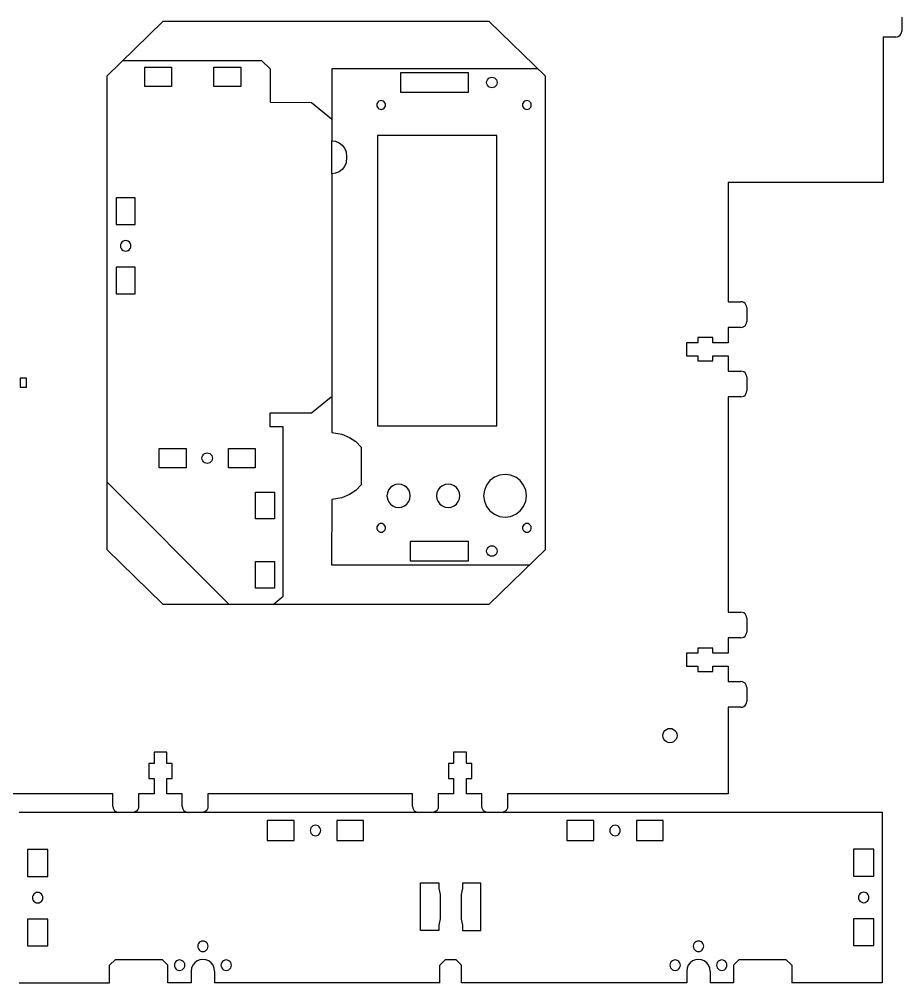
# Model space of a CAD drawing. Extents: x -217 to 655, y -133 to 416.
# Drawn here: x 352.7 to 655.5, y -127.7 to 202.7 of the extents above; entities that cross this region are included whole.
import ezdxf

# ---------------------------------------------------------------- set-up
doc = ezdxf.new("R2010")
doc.units = 0
doc.layers.add('Layer_1', color=7, linetype='CONTINUOUS')

msp = doc.modelspace()

# ---------------------------------------------------------------- linework, layer by layer
at = {"layer": 'Layer_1', "color": 6}
for points in [[(402.007268, 202.011552), (382.74704, 183.224753)], [(513.98582, 202.011552), (402.007268, 202.011552)], [(533.245991, 183.224753), (513.98582, 202.011552)], [(382.74704, 183.224753), (382.74704, 20.898441)], [(533.245991, 20.898441), (533.245991, 183.224753)], [(382.74704, 20.898441), (402.007268, 2.111644)], [(513.98582, 2.111644), (533.245991, 20.898441)], [(402.007268, 2.111644), (513.98582, 2.111644)]]:
    msp.add_lwpolyline(points, dxfattribs=at)
at = {"layer": 'Layer_1', "color": 4}
for points in [[(655.497998, 203.444902), (655.497998, 198.644895)], [(655.429841, 198.127271), (655.497998, 198.644895)], [(649.163604, 196.644323), (649.163604, 146.738257), (595.968864, 146.737692), (595.968864, 105.861585)], [(653.498002, 196.644899), (649.147998, 196.644899)], [(653.498002, 196.644899), (654.015625, 196.713056)], [(654.015625, 196.713056), (654.498, 196.912841)], [(654.498, 196.912841), (654.912217, 197.23068)], [(654.912217, 197.23068), (655.230056, 197.644897)], [(655.230056, 197.644897), (655.429841, 198.127271)], [(595.968864, 105.861574), (600.318868, 105.861574)], [(600.836492, 105.793445), (600.318868, 105.861574)], [(601.318866, 105.593632), (600.836492, 105.793445)], [(601.733084, 105.275793), (601.318866, 105.593632)], [(602.050922, 104.861576), (601.733084, 105.275793)], [(602.250708, 104.37923), (602.050922, 104.861576)], [(602.318864, 103.861578), (602.250708, 104.37923)], [(602.318864, 103.861578), (602.318864, 99.061599)], [(600.318868, 97.061603), (595.968864, 97.061603)], [(595.968864, 97.061603), (595.968864, 91.76161)], [(600.318868, 97.061603), (600.836492, 97.129731)], [(600.836492, 97.129731), (601.318866, 97.329544)], [(601.318866, 97.329544), (601.733084, 97.647383)], [(601.733084, 97.647383), (602.050922, 98.061601)], [(602.050922, 98.061601), (602.250708, 98.543947)], [(602.250708, 98.543947), (602.318864, 99.061599)], [(585.568862, 93.561596), (585.568862, 91.76161)], [(590.668872, 93.561596), (585.568862, 93.561596)], [(590.668872, 91.76161), (590.668872, 93.561596)], [(581.618852, 91.76161), (581.618852, 87.361597)], [(585.568862, 91.76161), (581.618852, 91.76161)], [(595.968864, 91.76161), (590.668872, 91.76161)], [(581.618852, 87.361597), (585.568862, 87.361597)], [(585.568862, 87.361597), (585.568862, 85.561583)], [(585.568862, 85.561583), (590.668872, 85.561583), (590.668872, 87.361597)], [(590.668872, 87.361597), (595.968864, 87.361597)], [(595.968864, 87.361597), (595.968864, 82.061604)], [(595.968864, 82.061604), (600.318868, 82.061604)], [(600.836492, 81.993448), (600.318868, 82.061604)], [(601.318866, 81.793634), (600.836492, 81.993448)], [(601.733084, 81.475824), (601.318866, 81.793634)], [(602.050922, 81.061606), (601.733084, 81.475824)], [(602.250708, 80.579232), (602.050922, 81.061606)], [(602.318864, 80.061608), (602.250708, 80.579232)], [(602.318864, 80.061608), (602.318864, 75.261601)], [(600.318868, 73.261605), (595.968864, 73.261605)], [(595.968864, 73.261605), (595.968864, -0.588376)], [(600.318868, 73.261605), (600.836492, 73.329762)], [(600.836492, 73.329762), (601.318866, 73.529547)], [(601.318866, 73.529547), (601.733084, 73.847386)], [(601.733084, 73.847386), (602.050922, 74.261603)], [(602.050922, 74.261603), (602.250708, 74.743977)], [(602.250708, 74.743977), (602.318864, 75.261601)], [(595.968864, -0.588376), (600.318868, -0.588376)], [(600.836492, -0.656504), (600.318868, -0.588376)], [(601.318866, -0.856317), (600.836492, -0.656504)], [(601.733084, -1.174156), (601.318866, -0.856317)], [(602.050922, -1.588374), (601.733084, -1.174156)], [(602.250708, -2.07072), (602.050922, -1.588374)], [(602.318864, -2.588372), (602.250708, -2.07072)], [(602.318864, -2.588372), (602.318864, -7.388351)], [(595.968864, -9.388403), (595.968864, -14.688395)], [(600.318868, -9.388403), (595.968864, -9.388403)], [(600.318868, -9.388403), (600.836492, -9.320246)], [(600.836492, -9.320246), (601.318866, -9.120433)], [(601.318866, -9.120433), (601.733084, -8.802594)], [(601.733084, -8.802594), (602.050922, -8.388377)], [(602.050922, -8.388377), (602.250708, -7.906003)], [(602.250708, -7.906003), (602.318864, -7.388351)], [(590.668872, -12.888382), (585.568862, -12.888382)], [(585.568862, -12.888382), (585.568862, -14.688395)], [(590.668872, -14.688395), (590.668872, -12.888382)], [(585.568862, -14.688395), (581.618852, -14.688395)], [(581.618852, -14.688395), (581.618852, -19.088381)], [(595.968864, -14.688395), (590.668872, -14.688395)], [(581.618852, -19.088381), (585.568862, -19.088381)], [(585.568862, -19.088381), (585.568862, -20.888394)], [(590.668872, -19.088381), (595.968864, -19.088381)], [(590.668872, -20.888394), (590.668872, -19.088381)], [(595.968864, -19.088381), (595.968864, -24.388373)], [(585.568862, -20.888394), (590.668872, -20.888394)], [(595.968864, -24.388373), (600.318868, -24.388373)], [(600.836492, -24.45653), (600.318868, -24.388373)], [(601.318866, -24.656343), (600.836492, -24.45653)], [(601.733084, -24.974182), (601.318866, -24.656343)], [(602.050922, -25.388399), (601.733084, -24.974182)], [(602.250708, -25.870745), (602.050922, -25.388399)], [(602.318864, -26.388397), (602.250708, -25.870745)], [(602.318864, -26.388397), (602.318864, -31.188376)], [(600.836492, -33.120244), (601.318866, -32.920431)], [(601.318866, -32.920431), (601.733084, -32.602592)], [(601.733084, -32.602592), (602.050922, -32.188374)], [(602.050922, -32.188374), (602.250708, -31.706028)], [(602.250708, -31.706028), (602.318864, -31.188376)], [(600.318868, -33.188372), (595.968864, -33.188372)], [(595.968864, -33.188372), (595.968864, -62.888367)], [(600.318868, -33.188372), (600.836492, -33.120244)], [(403.368933, -48.538383), (398.96892, -48.538383)], [(398.96892, -48.538383), (398.96892, -52.488365)], [(403.368933, -52.488365), (403.368933, -48.538383)], [(506.168886, -48.538383), (501.768872, -48.538383)], [(501.768872, -48.538383), (501.768872, -52.488365)], [(506.168886, -52.488365), (506.168886, -48.538383)], [(397.168906, -52.488365), (397.168906, -57.588374), (398.96892, -57.588374)], [(398.96892, -52.488365), (397.168906, -52.488365)], [(405.168918, -52.488365), (403.368933, -52.488365)], [(405.168918, -57.588374), (405.168918, -52.488365)], [(499.968887, -52.488365), (499.968887, -57.588374)], [(501.768872, -52.488365), (499.968887, -52.488365)], [(507.968899, -52.488365), (506.168886, -52.488365)], [(507.968899, -57.588374), (507.968899, -52.488365)], [(398.96892, -57.588374), (398.96892, -62.888367)], [(403.368933, -57.588374), (405.168918, -57.588374)], [(403.368933, -62.888367), (403.368933, -57.588374)], [(499.968887, -57.588374), (501.768872, -57.588374)], [(501.768872, -57.588374), (501.768872, -62.888367)], [(506.168886, -57.588374), (507.968899, -57.588374)], [(506.168886, -62.888367), (506.168886, -57.588374)], [(384.868928, -62.888367), (319.174763, -62.888367)], [(384.868928, -67.238371), (384.868928, -62.888367)], [(393.668927, -62.888367), (393.668927, -67.238371)], [(398.96892, -62.888367), (393.668927, -62.888367)], [(408.668926, -62.888367), (403.368933, -62.888367)], [(408.668926, -67.238371), (408.668926, -62.888367)], [(487.674694, -67.238371), (487.674694, -62.888367), (417.468897, -62.888564), (417.468897, -67.238371)], [(501.768872, -62.888367), (496.46888, -62.888367)], [(496.46888, -62.888367), (496.46888, -67.238371)], [(511.468878, -62.888367), (506.168886, -62.888367)], [(511.537035, -67.755994), (511.468878, -67.238371), (511.468878, -62.888367)], [(520.268877, -62.888367), (520.268877, -67.238371)], [(595.968864, -62.888367), (520.268877, -62.888367)], [(384.868928, -67.238371), (384.937085, -67.755994)], [(384.937085, -67.755994), (385.13687, -68.238369)], [(385.13687, -68.238369), (385.454708, -68.652586)], [(385.454708, -68.652586), (385.868926, -68.970425)], [(385.868926, -68.970425), (386.3513, -69.17021)], [(386.3513, -69.17021), (386.868924, -69.238367)], [(392.186555, -69.17021), (391.668931, -69.238367)], [(392.668929, -68.970425), (392.186555, -69.17021)], [(393.083147, -68.652586), (392.668929, -68.970425)], [(393.400957, -68.238369), (393.083147, -68.652586)], [(393.600771, -67.755994), (393.400957, -68.238369)], [(393.668927, -67.238371), (393.600771, -67.755994)], [(408.668926, -67.238371), (408.737054, -67.755994)], [(408.737054, -67.755994), (408.936867, -68.238369)], [(408.936867, -68.238369), (409.254706, -68.652586)], [(409.254706, -68.652586), (409.668924, -68.970425)], [(409.668924, -68.970425), (410.15127, -69.17021)], [(410.15127, -69.17021), (410.668922, -69.238367)], [(415.986553, -69.17021), (415.468901, -69.238367)], [(416.468899, -68.970425), (415.986553, -69.17021)], [(416.883116, -68.652586), (416.468899, -68.970425)], [(417.200955, -68.238369), (416.883116, -68.652586)], [(417.400768, -67.755994), (417.200955, -68.238369)], [(417.468897, -67.238371), (417.400768, -67.755994)], [(487.66888, -67.238371), (487.737037, -67.755994)], [(487.737037, -67.755994), (487.93685, -68.238369)], [(487.93685, -68.238369), (488.254689, -68.652586)], [(488.254689, -68.652586), (488.668907, -68.970425)], [(488.668907, -68.970425), (489.151253, -69.17021)], [(489.151253, -69.17021), (489.668905, -69.238367)], [(494.986536, -69.17021), (494.468884, -69.238367)], [(495.468882, -68.970425), (494.986536, -69.17021)], [(495.883099, -68.652586), (495.468882, -68.970425)], [(496.200938, -68.238369), (495.883099, -68.652586)], [(496.400751, -67.755994), (496.200938, -68.238369)], [(496.46888, -67.238371), (496.400751, -67.755994)], [(511.73682, -68.238369), (511.537035, -67.755994)], [(512.054658, -68.652586), (511.73682, -68.238369)], [(512.468876, -68.970425), (512.054658, -68.652586)], [(512.95125, -69.17021), (512.468876, -68.970425)], [(513.468874, -69.238367), (512.95125, -69.17021)], [(518.786505, -69.17021), (518.268881, -69.238367)], [(519.268879, -68.970425), (518.786505, -69.17021)], [(519.683097, -68.652586), (519.268879, -68.970425)], [(520.000936, -68.238369), (519.683097, -68.652586)], [(520.200721, -67.755994), (520.000936, -68.238369)], [(520.268877, -67.238371), (520.200721, -67.755994)]]:
    msp.add_lwpolyline(points, dxfattribs=at)
at = {"layer": 'Layer_1', "color": 5}
for points in [[(388.206855, 188.553134), (435.889654, 188.553066), (438.774022, 185.730779), (438.769788, 174.280707), (453.001549, 174.207705), (459.892315, 168.534234)], [(459.892315, 161.086209), (459.892315, 149.748484)], [(439.870624, 2.07631), (443.289831, 4.923594), (443.287009, 62.978263), (438.770917, 63.003381), (438.770917, 67.7435), (443.285428, 67.717536), (453.001549, 67.743218), (459.782079, 73.30754)], [(382.746222, 44.064068), (424.739195, 2.07631)], [(648.745464, -69.153192), (648.745464, -127.653174)], [(383.745684, -121.653186), (385.745708, -119.653218)], [(385.745708, -119.65319), (401.745704, -119.65319)], [(403.7457, -121.653186), (401.745704, -119.653218)], [(403.7457, -127.653174), (403.7457, -121.653186)], [(412.281596, -121.653186), (411.881997, -122.617906)], [(412.917273, -120.824751), (412.281596, -121.653186)], [(413.745708, -120.189073), (412.917273, -120.824751)], [(414.710428, -119.789503), (413.745708, -120.189073)], [(415.745704, -119.65319), (414.710428, -119.789475)], [(416.78098, -119.789503), (415.745704, -119.653218)], [(417.7457, -120.189073), (416.78098, -119.789503)], [(418.574135, -120.824751), (417.7457, -120.189073)], [(419.209813, -121.653186), (418.574135, -120.824751)], [(419.609411, -122.617906), (419.209813, -121.653186)], [(496.99576, -121.653186), (498.995756, -119.653218), (502.495764, -119.653218)], [(496.99576, -127.653174), (496.99576, -121.653186)], [(504.49576, -121.653186), (502.495764, -119.653218)], [(504.49576, -127.653174), (504.49576, -121.653186)], [(582.281566, -121.653186), (581.881968, -122.617906)], [(582.917244, -120.824751), (582.281566, -121.653186)], [(583.745679, -120.189073), (582.917244, -120.824751)], [(584.710399, -119.789503), (583.745679, -120.189073)], [(585.745675, -119.65319), (584.710399, -119.789475)], [(586.78095, -119.789503), (585.745675, -119.653218)], [(587.745671, -120.189073), (586.78095, -119.789503)], [(588.574106, -120.824751), (587.745671, -120.189073)], [(589.209783, -121.653186), (588.574106, -120.824751)], [(589.609382, -122.617906), (589.209783, -121.653186)], [(597.745679, -121.653186), (599.745675, -119.653218)], [(597.745679, -121.653186), (597.745679, -127.653174)], [(599.745675, -119.65319), (615.745671, -119.65319)], [(617.745667, -121.653186), (615.745671, -119.653218)], [(617.745667, -121.653186), (617.745667, -127.653174)], [(411.881997, -122.617906), (411.745712, -123.653182)], [(411.745712, -123.653182), (411.745712, -127.653174)], [(419.745696, -123.653182), (419.609411, -122.617906)], [(419.745696, -123.653182), (419.745696, -127.653174)], [(581.881968, -122.617906), (581.745683, -123.653182)], [(581.745683, -123.653182), (581.745683, -127.653174)], [(589.745667, -123.653182), (589.609382, -122.617906)], [(589.745667, -123.653182), (589.745667, -127.653174)], [(411.745712, -127.653174), (403.7457, -127.653174)], [(496.99576, -127.653174), (419.745753, -127.653174)], [(581.745683, -127.653174), (504.495703, -127.653174)], [(597.745679, -127.653174), (589.745667, -127.653174)], [(648.745464, -127.653174), (617.745667, -127.653174)]]:
    msp.add_lwpolyline(points, dxfattribs=at)
at = {"layer": 'Layer_1', "color": 7}
for points in [[(404.963545, 179.686118), (395.781925, 179.686118), (395.781925, 186.286054), (404.963517, 186.286054), (404.963545, 179.686118)], [(428.71596, 179.686118), (419.53434, 179.686118), (419.53434, 186.286054), (428.71596, 186.286054), (428.71596, 179.686118)], [(506.893209, 184.34846), (483.506554, 184.34846), (483.506554, 177.748476), (506.893209, 177.748476), (506.893209, 184.34846)], [(513.154563, 181.514328), (513.334367, 181.94847)], [(513.334367, 181.94847), (513.620427, 182.321258)], [(513.620427, 182.321258), (513.993215, 182.607318)], [(513.993215, 182.607318), (514.427357, 182.787122)], [(514.427357, 182.787122), (514.893221, 182.848449)], [(514.893221, 182.848449), (515.359086, 182.787122)], [(515.359086, 182.787122), (515.793228, 182.607318)], [(515.793228, 182.607318), (516.166015, 182.321258)], [(516.166015, 182.321258), (516.452076, 181.94847)], [(516.452076, 181.94847), (516.63188, 181.514328)], [(513.093236, 181.048464), (513.154563, 181.514328)], [(513.154563, 180.5826), (513.093236, 181.048464)], [(513.334367, 180.148457), (513.154563, 180.5826)], [(513.620427, 179.77567), (513.334367, 180.148457)], [(513.993215, 179.489609), (513.620427, 179.77567)], [(514.427357, 179.309806), (513.993215, 179.489609)], [(514.893221, 179.24845), (514.427357, 179.309806)], [(515.359086, 179.309806), (514.893221, 179.24845)], [(515.793228, 179.489609), (515.359086, 179.309806)], [(516.166015, 179.77567), (515.793228, 179.489609)], [(516.452076, 180.148457), (516.166015, 179.77567)], [(516.63188, 180.5826), (516.452076, 180.148457)], [(516.63188, 181.514328), (516.693235, 181.048464)], [(516.693235, 181.048464), (516.63188, 180.5826)], [(476.893213, 174.826658), (476.504988, 174.775547), (476.143207, 174.625715), (475.832537, 174.387322), (475.594172, 174.07668), (475.444312, 173.7149), (475.393202, 173.326675)], [(475.393202, 173.326675), (475.444312, 172.93845)], [(475.444312, 172.93845), (475.594172, 172.576669)], [(475.594172, 172.576669), (475.832537, 172.265999), (476.143207, 172.027634)], [(476.143207, 172.027634), (476.504988, 171.877774)], [(476.504988, 171.877774), (476.893213, 171.826664), (477.281438, 171.877774), (477.643218, 172.027634)], [(477.95386, 174.387322), (477.643218, 174.625715), (477.281438, 174.775547), (476.893213, 174.826658)], [(477.643218, 172.027634), (477.95386, 172.265999)], [(478.192253, 174.07668), (477.95386, 174.387322)], [(477.95386, 172.265999), (478.192253, 172.576669)], [(478.342085, 173.7149), (478.192253, 174.07668)], [(478.192253, 172.576669), (478.342085, 172.93845)], [(478.393196, 173.326675), (478.342085, 173.7149)], [(478.342085, 172.93845), (478.393196, 173.326675)], [(525.444325, 173.7149), (525.393214, 173.326675)], [(525.393214, 173.326675), (525.444325, 172.93845)], [(525.594185, 174.07668), (525.444325, 173.7149)], [(525.444325, 172.93845), (525.594185, 172.576669)], [(525.83255, 174.387322), (525.594185, 174.07668)], [(525.594185, 172.576669), (525.83255, 172.265999)], [(526.14322, 174.625715), (525.83255, 174.387322)], [(525.83255, 172.265999), (526.14322, 172.027634)], [(526.505001, 174.775547), (526.14322, 174.625715)], [(526.14322, 172.027634), (526.505001, 171.877774)], [(527.643231, 174.625715), (527.28145, 174.775547), (526.893226, 174.826658), (526.505001, 174.775547)], [(526.505001, 171.877774), (526.893226, 171.826664)], [(526.893226, 171.826664), (527.28145, 171.877774)], [(527.28145, 171.877774), (527.643231, 172.027634)], [(527.953873, 174.387322), (527.643231, 174.625715)], [(527.643231, 172.027634), (527.953873, 172.265999)], [(528.192266, 174.07668), (527.953873, 174.387322)], [(527.953873, 172.265999), (528.192266, 172.576669), (528.342098, 172.93845), (528.393208, 173.326675)], [(528.342098, 173.7149), (528.192266, 174.07668)], [(528.393208, 173.326675), (528.342098, 173.7149)], [(516.593215, 162.826684), (475.593212, 162.826684)], [(475.593212, 162.826684), (475.593212, 63.326677), (516.593215, 63.326677)], [(516.593215, 63.326677), (516.593215, 162.826684)], [(385.955478, 141.517148), (385.955478, 132.335525), (392.555414, 132.335525), (392.555414, 141.517148), (385.955478, 141.517148)], [(388.78913, 126.786952), (388.354593, 126.607374), (387.981438, 126.321596), (387.695124, 125.949175), (387.515123, 125.515541)], [(389.255446, 126.84825), (388.78913, 126.786952)], [(390.815768, 125.949175), (390.529453, 126.321596), (390.156299, 126.607374), (389.721762, 126.786952), (389.255446, 126.848222)], [(390.995769, 125.515541), (390.815768, 125.949175)], [(387.453739, 125.0501), (387.515123, 124.584744), (387.695124, 124.151081), (387.981438, 123.778689), (388.354593, 123.492916), (388.78913, 123.313282), (389.255446, 123.252011), (389.721762, 123.313282), (390.156299, 123.492916), (390.529453, 123.778689), (390.815768, 124.151081), (390.995769, 124.584744), (391.057153, 125.0501), (390.995769, 125.515541)], [(387.515123, 125.515541), (387.453739, 125.0501)], [(392.555414, 108.583116), (392.555414, 117.764708), (385.955478, 117.764736), (385.955478, 108.583116)], [(385.955478, 108.583116), (392.555414, 108.583116)], [(355.227749, 79.648147), (353.093105, 79.648147)], [(353.093105, 79.648147), (353.093105, 76.622649)], [(355.227749, 76.622649), (355.227749, 79.648147)], [(353.093105, 76.622649), (355.227749, 76.622649)], [(400.76168, 55.521551), (409.9433, 55.521551), (409.9433, 48.921615), (400.76168, 48.921615), (400.76168, 55.521551)], [(415.491874, 52.687899), (415.671452, 53.122436), (415.95723, 53.49559), (416.32965, 53.781905), (416.763285, 53.961906)], [(417.228726, 54.02329), (417.694082, 53.961906), (418.127744, 53.781905), (418.500137, 53.49559), (418.785915, 53.122436), (418.965549, 52.687899), (419.02682, 52.221583), (418.965549, 51.755267), (418.785915, 51.32073), (418.500137, 50.947575), (418.127744, 50.661261), (417.694082, 50.48126), (417.228726, 50.419876), (416.763285, 50.48126)], [(416.763285, 53.961906), (417.228726, 54.02329)], [(424.514095, 48.921615), (424.514095, 55.521551), (433.695715, 55.521551)], [(433.695715, 55.521551), (433.695715, 48.921615)], [(415.430575, 52.221583), (415.491874, 52.687899)], [(416.32965, 50.661261), (415.95723, 50.947575), (415.671452, 51.32073), (415.491874, 51.755267), (415.430603, 52.221583)], [(416.763285, 50.48126), (416.32965, 50.661261)], [(433.695715, 48.921615), (424.514123, 48.921615)], [(517.494749, 46.410968), (515.725839, 45.678278)], [(524.579201, 44.512691), (523.060205, 45.678278), (521.291295, 46.410968), (519.393022, 46.660883), (517.494749, 46.410968)], [(482.893229, 43.326689), (481.857953, 43.190404), (480.893233, 42.790777)], [(484.893225, 42.790777), (483.928505, 43.190404), (482.893229, 43.326689)], [(499.893223, 43.326689), (498.857947, 43.190404), (497.893227, 42.790777)], [(500.928499, 43.190404), (499.893223, 43.326689)], [(501.893219, 42.790777), (500.928499, 43.190404)], [(513.041259, 42.993692), (512.308537, 41.224777)], [(515.725839, 45.678278), (514.20681, 44.512691), (513.041259, 42.993692)], [(525.744786, 42.993692), (524.579201, 44.512691)], [(526.477507, 41.224777), (525.744786, 42.993692)], [(440.353986, 40.550545), (440.353986, 31.368925), (433.75405, 31.368925), (433.75405, 40.550545), (440.353986, 40.550545)], [(479.029494, 40.361973), (478.893209, 39.326697)], [(479.42912, 41.326693), (479.029494, 40.361973)], [(480.064798, 42.155128), (479.42912, 41.326693)], [(480.893233, 42.790777), (480.064798, 42.155128)], [(485.72166, 42.155128), (484.893225, 42.790777)], [(486.357337, 41.326693), (485.72166, 42.155128)], [(486.756936, 40.361973), (486.357337, 41.326693)], [(486.893221, 39.326697), (486.756936, 40.361973)], [(496.029516, 40.361973), (495.893231, 39.326697)], [(496.429115, 41.326693), (496.029516, 40.361973)], [(497.064792, 42.155128), (496.429115, 41.326693)], [(497.893227, 42.790777), (497.064792, 42.155128)], [(502.721654, 42.155128), (501.893219, 42.790777)], [(503.75693, 38.291421), (503.893215, 39.326697), (503.75693, 40.361973), (503.357332, 41.326693), (502.721654, 42.155128)], [(512.308537, 41.224777), (512.058623, 39.3265)], [(526.477507, 37.42819), (526.727422, 39.3265), (526.477507, 41.224777)], [(478.893209, 39.326697), (479.029494, 38.291421)], [(479.029494, 38.291421), (479.42912, 37.326701), (480.064798, 36.498266)], [(480.064798, 36.498266), (480.893233, 35.862589)], [(484.893225, 35.862589), (485.72166, 36.498266)], [(485.72166, 36.498266), (486.357337, 37.326701)], [(486.357337, 37.326701), (486.756936, 38.291421)], [(486.756936, 38.291421), (486.893221, 39.326697)], [(495.893231, 39.326697), (496.029516, 38.291421)], [(496.029516, 38.291421), (496.429115, 37.326701), (497.064792, 36.498266)], [(497.064792, 36.498266), (497.893227, 35.862589)], [(501.893219, 35.862589), (502.721654, 36.498266)], [(502.721654, 36.498266), (503.357332, 37.326701)], [(503.357332, 37.326701), (503.75693, 38.291421)], [(512.058623, 39.3265), (512.308537, 37.42819)], [(512.308537, 37.42819), (513.041259, 35.659276)], [(525.744786, 35.659276), (526.477507, 37.42819)], [(480.893233, 35.862589), (481.857953, 35.46299)], [(481.857953, 35.46299), (482.893229, 35.326677)], [(482.893229, 35.326677), (483.928505, 35.46299)], [(483.928505, 35.46299), (484.893225, 35.862589)], [(497.893227, 35.862589), (498.857947, 35.46299), (499.893223, 35.326677)], [(499.893223, 35.326677), (500.928499, 35.46299)], [(500.928499, 35.46299), (501.893219, 35.862589)], [(513.041259, 35.659276), (514.20681, 34.140277), (515.725839, 32.974723), (517.494749, 32.242), (519.393022, 31.992085)], [(523.060205, 32.974723), (524.579201, 34.140277)], [(524.579201, 34.140277), (525.744786, 35.659276)], [(476.504988, 29.775592), (476.143207, 29.625732)], [(476.893213, 29.826702), (476.504988, 29.775592)], [(477.281438, 29.775592), (476.893213, 29.826702)], [(477.643218, 29.625732), (477.281438, 29.775592)], [(519.393022, 31.992085), (521.291295, 32.242)], [(521.291295, 32.242), (523.060205, 32.974723)], [(526.505001, 29.775592), (526.14322, 29.625732), (525.83255, 29.387338)], [(526.893226, 29.826702), (526.505001, 29.775592)], [(527.28145, 29.775592), (526.893226, 29.826702)], [(527.643231, 29.625732), (527.28145, 29.775592)], [(475.594172, 29.076696), (475.444312, 28.714916), (475.393202, 28.326691)], [(475.393202, 28.326691), (475.444312, 27.938466)], [(475.444312, 27.938466), (475.594172, 27.576685)], [(475.832537, 29.387338), (475.594172, 29.076696)], [(475.594172, 27.576685), (475.832537, 27.266043), (476.143207, 27.02765)], [(476.143207, 29.625732), (475.832537, 29.387338)], [(476.143207, 27.02765), (476.504988, 26.87779)], [(476.504988, 26.87779), (476.893213, 26.82668), (477.281438, 26.87779), (477.643218, 27.02765)], [(477.95386, 29.387338), (477.643218, 29.625732)], [(477.643218, 27.02765), (477.95386, 27.266043)], [(478.342085, 28.714916), (478.192253, 29.076696), (477.95386, 29.387338)], [(477.95386, 27.266043), (478.192253, 27.576685), (478.342085, 27.938466)], [(478.342085, 27.938466), (478.393196, 28.326691), (478.342085, 28.714916)], [(525.444325, 28.714916), (525.393214, 28.326691)], [(525.393214, 28.326691), (525.444325, 27.938466)], [(525.594185, 29.076696), (525.444325, 28.714916)], [(525.444325, 27.938466), (525.594185, 27.576685), (525.83255, 27.266043)], [(525.83255, 29.387338), (525.594185, 29.076696)], [(525.83255, 27.266043), (526.14322, 27.02765)], [(526.14322, 27.02765), (526.505001, 26.87779)], [(526.505001, 26.87779), (526.893226, 26.82668)], [(526.893226, 26.82668), (527.28145, 26.87779)], [(527.28145, 26.87779), (527.643231, 27.02765)], [(527.953873, 29.387338), (527.643231, 29.625732)], [(527.643231, 27.02765), (527.953873, 27.266043)], [(528.192266, 29.076696), (527.953873, 29.387338)], [(527.953873, 27.266043), (528.192266, 27.576685)], [(528.342098, 27.938466), (528.393208, 28.326691), (528.342098, 28.714916), (528.192266, 29.076696)], [(528.192266, 27.576685), (528.342098, 27.938466)], [(486.893221, 17.071415), (506.893209, 17.071415), (506.893209, 23.671435), (486.893221, 23.671435), (486.893221, 17.071415)], [(513.093236, 20.371439), (513.154563, 20.837303)], [(513.154563, 19.905547), (513.093236, 20.371439)], [(513.154563, 20.837303), (513.334367, 21.271418)], [(513.334367, 19.471432), (513.154563, 19.905547)], [(513.334367, 21.271418), (513.620427, 21.644205)], [(513.620427, 21.644205), (513.993215, 21.930265)], [(513.993215, 21.930265), (514.427357, 22.110097)], [(514.427357, 22.110097), (514.893221, 22.171424)], [(514.893221, 22.171424), (515.359086, 22.110097)], [(515.359086, 22.110097), (515.793228, 21.930265)], [(515.793228, 21.930265), (516.166015, 21.644205)], [(516.166015, 21.644205), (516.452076, 21.271418)], [(516.452076, 21.271418), (516.63188, 20.837303)], [(516.63188, 19.905547), (516.452076, 19.471432)], [(516.63188, 20.837303), (516.693235, 20.371439)], [(516.693235, 20.371439), (516.63188, 19.905547)], [(433.75405, 16.79813), (440.353986, 16.79813), (440.353986, 7.616502)], [(433.75405, 7.616502), (433.75405, 16.798102)], [(513.620427, 19.098645), (513.334367, 19.471432)], [(513.993215, 18.812585), (513.620427, 19.098645)], [(514.427357, 18.632753), (513.993215, 18.812585)], [(514.893221, 18.571426), (514.427357, 18.632753)], [(515.359086, 18.632753), (514.893221, 18.571426)], [(515.793228, 18.812585), (515.359086, 18.632753)], [(516.166015, 19.098645), (515.793228, 18.812585)], [(516.452076, 19.471432), (516.166015, 19.098645)], [(440.353986, 7.616502), (433.75405, 7.616502)], [(573.518848, -42.888378), (573.60233, -42.254253)], [(573.60233, -43.522475), (573.518848, -42.888378)], [(573.60233, -42.254253), (573.847101, -41.663365)], [(573.847101, -41.663365), (574.236455, -41.155957)], [(574.236455, -41.155957), (574.743862, -40.766604)], [(574.743862, -40.766604), (575.334751, -40.52186)], [(575.334751, -40.52186), (575.968848, -40.438379)], [(575.968848, -40.438379), (576.602973, -40.52186)], [(576.602973, -40.52186), (577.193862, -40.766604)], [(577.193862, -40.766604), (577.701269, -41.155957)], [(577.701269, -41.155957), (578.090623, -41.663365)], [(578.090623, -41.663365), (578.335366, -42.254253)], [(578.335366, -42.254253), (578.418875, -42.888378)], [(578.418875, -42.888378), (578.335366, -43.522475)], [(573.847101, -44.113364), (573.60233, -43.522475)], [(574.236455, -44.620771), (573.847101, -44.113364)], [(574.743862, -45.010125), (574.236455, -44.620771)], [(575.334751, -45.254896), (574.743862, -45.010125)], [(575.968848, -45.338378), (575.334751, -45.254896)], [(576.602973, -45.254896), (575.968848, -45.338378)], [(577.193862, -45.010125), (576.602973, -45.254896)], [(577.701269, -44.620771), (577.193862, -45.010125)], [(578.090623, -44.113364), (577.701269, -44.620771)], [(578.335366, -43.522475), (578.090623, -44.113364)], [(437.845736, -72.003213), (437.845736, -78.903208)], [(447.045729, -78.903208), (447.045729, -72.003213), (437.845736, -72.003213)], [(461.645706, -72.003213), (461.645706, -78.903208)], [(470.845727, -72.003213), (461.645706, -72.003213)], [(461.645706, -78.903208), (470.845727, -78.903208), (470.845783, -72.003213)], [(540.645689, -72.003213), (540.645689, -78.903208)], [(549.845682, -72.003213), (540.645689, -72.003213)], [(549.845682, -78.903208), (549.845682, -72.003213)], [(573.645679, -72.003213), (564.445686, -72.003213)], [(564.445686, -72.003213), (564.445686, -78.903208)], [(573.645736, -78.903208), (573.645736, -72.003213)], [(452.605394, -74.986895), (452.544011, -75.45321)], [(452.544011, -75.45321), (452.605394, -75.919526)], [(452.785395, -74.552329), (452.605394, -74.986895)], [(452.605394, -75.919554), (452.785395, -76.354064)], [(453.07171, -74.179203), (452.785395, -74.552329)], [(453.444864, -73.89286), (453.07171, -74.179203)], [(453.879402, -73.712859), (453.444864, -73.89286)], [(454.345717, -73.651476), (453.879402, -73.712859)], [(454.812033, -73.712859), (454.345717, -73.651504)], [(455.246599, -73.89286), (454.812033, -73.712859)], [(455.619725, -74.179203), (455.246599, -73.89286)], [(455.906068, -74.552329), (455.619725, -74.179203)], [(456.086069, -74.986895), (455.906068, -74.552329)], [(455.906068, -76.354064), (456.086069, -75.919526)], [(456.147452, -75.45321), (456.086069, -74.986895)], [(456.086069, -75.919554), (456.147452, -75.45321)], [(555.405375, -74.986895), (555.343963, -75.45321)], [(555.343963, -75.45321), (555.405375, -75.919526), (555.585348, -76.354064)], [(555.585348, -74.552329), (555.405375, -74.986895)], [(555.87169, -74.179203), (555.585348, -74.552329)], [(556.244845, -73.89286), (555.87169, -74.179203)], [(556.679382, -73.712859), (556.244845, -73.89286)], [(557.145698, -73.651476), (556.679382, -73.712859)], [(557.612014, -73.712859), (557.145698, -73.651504)], [(558.046551, -73.89286), (557.612014, -73.712859)], [(558.419706, -74.179203), (558.046551, -73.89286)], [(558.70602, -74.552329), (558.419706, -74.179203)], [(558.886021, -74.986895), (558.70602, -74.552329)], [(558.70602, -76.354064), (558.886021, -75.919526)], [(558.947433, -75.45321), (558.886021, -74.986895)], [(558.886021, -75.919554), (558.947433, -75.45321)], [(437.845736, -78.903208), (447.045729, -78.903208)], [(452.785395, -76.354064), (453.07171, -76.727218)], [(453.07171, -76.727218), (453.444864, -77.013532)], [(453.444864, -77.013532), (453.879402, -77.193534)], [(453.879402, -77.193534), (454.345717, -77.254917)], [(454.345717, -77.254917), (454.812033, -77.193534)], [(454.812033, -77.193534), (455.246599, -77.013532)], [(455.246599, -77.013532), (455.619725, -76.727218)], [(455.619725, -76.727218), (455.906068, -76.354064)], [(540.645689, -78.903208), (549.845682, -78.903208)], [(555.585348, -76.354064), (555.87169, -76.727218)], [(555.87169, -76.727218), (556.244845, -77.013532)], [(556.244845, -77.013532), (556.679382, -77.193534)], [(556.679382, -77.193534), (557.145698, -77.254917)], [(557.145698, -77.254917), (557.612014, -77.193534)], [(557.612014, -77.193534), (558.046551, -77.013532)], [(558.046551, -77.013532), (558.419706, -76.727218)], [(558.419706, -76.727218), (558.70602, -76.354064)], [(564.445686, -78.903208), (573.645679, -78.903208)], [(362.495705, -82.003193), (355.595682, -82.003193)], [(355.595682, -82.003193), (355.595682, -91.203186)], [(362.495705, -91.203186), (362.495705, -82.003193)], [(645.895471, -81.903202), (638.995618, -81.903202)], [(638.995618, -81.903202), (638.995618, -91.103195)], [(645.895471, -91.103195), (645.895471, -81.903202)], [(355.595682, -91.203186), (362.495705, -91.203186)], [(638.995618, -91.103195), (645.895471, -91.103195)], [(490.354592, -109.748432), (490.354592, -107.870158), (490.354592, -105.778073), (490.351205, -103.07111), (490.354027, -100.115848), (490.357414, -97.40914), (490.357414, -95.317083), (490.354027, -93.438104), (496.69477, -93.438245), (496.69477, -95.317422), (497.109552, -97.409507), (497.11435, -101.592266), (497.111528, -105.775279), (496.696746, -107.867364), (496.696746, -109.746992), (490.354592, -109.748432)], [(511.125442, -109.774114), (511.125442, -107.89584), (511.125442, -105.803755), (511.128828, -103.096792), (511.126006, -100.141531), (511.12262, -97.434822), (511.12262, -95.342765), (511.126006, -93.463786), (504.785263, -93.463927), (504.785263, -95.343104), (504.370481, -97.435189), (504.365683, -101.617948), (504.368506, -105.800961), (504.783288, -107.893046), (504.783288, -109.772674), (511.125442, -109.774114)], [(357.305356, -98.036887), (357.243973, -98.503202)], [(357.243973, -98.503202), (357.305356, -98.969518)], [(357.485357, -97.602321), (357.305356, -98.036887)], [(357.305356, -98.969518), (357.485357, -99.404056)], [(357.771672, -97.229195), (357.485357, -97.602321)], [(358.144826, -96.942852), (357.771672, -97.229195)], [(358.579364, -96.762851), (358.144826, -96.942852)], [(359.045708, -96.701468), (358.579364, -96.762851)], [(359.512023, -96.762851), (359.045708, -96.701468)], [(359.946561, -96.942852), (359.512023, -96.762851)], [(360.319715, -97.229195), (359.946561, -96.942852)], [(360.60603, -97.602321), (360.319715, -97.229195)], [(360.786031, -98.036887), (360.60603, -97.602321)], [(360.60603, -99.404056), (360.786031, -98.969518)], [(360.847414, -98.503202), (360.786031, -98.036887)], [(360.786031, -98.969518), (360.847414, -98.503202)], [(640.70515, -97.936867), (640.643767, -98.403183)], [(640.643767, -98.403183), (640.70515, -98.869527)], [(640.885152, -97.50233), (640.70515, -97.936867)], [(640.705207, -98.869527), (640.885208, -99.304093)], [(641.171438, -97.129175), (640.885152, -97.50233)], [(641.544592, -96.842861), (641.171438, -97.129175)], [(641.97913, -96.662888), (641.544592, -96.842861)], [(642.445502, -96.601476), (641.979186, -96.66286)], [(642.91179, -96.662888), (642.445446, -96.601476)], [(643.719481, -97.129175), (643.346327, -96.842861), (642.91179, -96.662888)], [(644.005796, -97.50233), (643.719481, -97.129175)], [(644.185797, -97.936867), (644.005796, -97.50233)], [(644.005796, -99.304064), (644.185797, -98.869527)], [(644.185797, -98.869527), (644.24718, -98.403183)], [(644.247237, -98.403183), (644.185854, -97.936867)], [(357.485357, -99.404056), (357.771672, -99.77721)], [(357.771672, -99.77721), (358.144826, -100.063524)], [(358.144826, -100.063524), (358.579364, -100.243526)], [(358.579364, -100.243526), (359.045708, -100.304909)], [(359.045708, -100.304937), (359.512023, -100.243526)], [(359.512023, -100.243526), (359.946561, -100.063524)], [(359.946561, -100.063524), (360.319715, -99.77721)], [(360.319715, -99.77721), (360.60603, -99.404056)], [(640.885152, -99.304064), (641.171438, -99.677219)], [(641.171438, -99.677219), (641.544592, -99.963533)], [(641.544592, -99.963533), (641.97913, -100.143534)], [(641.979186, -100.143534), (642.445502, -100.204918)], [(642.445446, -100.204918), (642.91179, -100.143534)], [(642.911846, -100.143534), (643.346384, -99.963533)], [(643.346327, -99.963533), (643.719481, -99.677219)], [(643.719481, -99.677219), (644.005796, -99.304093)], [(645.895471, -105.703199), (638.995618, -105.703199), (638.995618, -114.903192)], [(645.895471, -114.903192), (645.895471, -105.703199)], [(355.595682, -115.003184), (362.495705, -115.003184), (362.495705, -105.803191)], [(355.595682, -105.803191), (355.595682, -115.003184)], [(362.495705, -105.803191), (355.595682, -105.803191)], [(414.007046, -114.68732), (413.945691, -115.153185), (414.007046, -115.619077)], [(414.18685, -114.253178), (414.007046, -114.68732)], [(414.007046, -115.619077), (414.18685, -116.053191)], [(414.47291, -113.880391), (414.18685, -114.253178)], [(414.845698, -113.594358), (414.47291, -113.880391)], [(415.27984, -113.414526), (414.845698, -113.594358)], [(415.745704, -113.3532), (415.27984, -113.414526)], [(416.211568, -113.414526), (415.745704, -113.3532)], [(416.645711, -113.594358), (416.211568, -113.414526)], [(417.018498, -113.880391), (416.645711, -113.594358)], [(417.304559, -114.253178), (417.018498, -113.880391)], [(417.484362, -114.68732), (417.304559, -114.253178)], [(417.304559, -116.053191), (417.484362, -115.619077)], [(417.545689, -115.153185), (417.484362, -114.68732)], [(417.484362, -115.619077), (417.545689, -115.153185)], [(584.007016, -114.68732), (583.94569, -115.153185)], [(583.94569, -115.153185), (584.007016, -115.619077)], [(584.18682, -114.253178), (584.007016, -114.68732)], [(584.007016, -115.619077), (584.18682, -116.053191)], [(584.472881, -113.880391), (584.18682, -114.253178)], [(584.845668, -113.594358), (584.472881, -113.880391)], [(585.27981, -113.414526), (584.845668, -113.594358)], [(585.745675, -113.3532), (585.27981, -113.414526)], [(586.211539, -113.414526), (585.745675, -113.3532)], [(586.645681, -113.594358), (586.211539, -113.414526)], [(587.018469, -113.880391), (586.645681, -113.594358)], [(587.304529, -114.253178), (587.018469, -113.880391)], [(587.484333, -114.68732), (587.304529, -114.253178)], [(587.304529, -116.053191), (587.484333, -115.619077)], [(587.545688, -115.153185), (587.484333, -114.68732)], [(587.484333, -115.619077), (587.545688, -115.153185)], [(638.995618, -114.903192), (645.895471, -114.903192)], [(414.18685, -116.053191), (414.47291, -116.425979)], [(414.47291, -116.425979), (414.845698, -116.712039)], [(414.845698, -116.712039), (415.27984, -116.891843)], [(415.27984, -116.891843), (415.745704, -116.953198)], [(415.745704, -116.953198), (416.211568, -116.891843)], [(416.211568, -116.891843), (416.645711, -116.712039)], [(416.645711, -116.712039), (417.018498, -116.425979)], [(417.018498, -116.425979), (417.304559, -116.053191)], [(584.18682, -116.053191), (584.472881, -116.425979)], [(584.472881, -116.425979), (584.845668, -116.712039)], [(584.845668, -116.712039), (585.27981, -116.891843)], [(585.27981, -116.891843), (585.745675, -116.953198)], [(585.745675, -116.953198), (586.211539, -116.891843)], [(586.211539, -116.891843), (586.645681, -116.712039)], [(586.645681, -116.712039), (587.018469, -116.425979)], [(587.018469, -116.425979), (587.304529, -116.053191)], [(352.695566, -127.653428), (383.745684, -127.653174), (383.745684, -121.653186)], [(406.008163, -121.187322), (405.946836, -121.653186)], [(405.946836, -121.653186), (406.008163, -122.11905)], [(406.187966, -120.753179), (406.008163, -121.187322)], [(406.008163, -122.11905), (406.187966, -122.553192)], [(406.474027, -120.380392), (406.187966, -120.753179)], [(406.846814, -120.094331), (406.474027, -120.380392)], [(407.280957, -119.914528), (406.846814, -120.094331)], [(407.746821, -119.853201), (407.280957, -119.914528)], [(408.212685, -119.914528), (407.746821, -119.853201)], [(408.646828, -120.094331), (408.212685, -119.914528)], [(409.019615, -120.380392), (408.646828, -120.094331)], [(409.305675, -120.753179), (409.019615, -120.380392)], [(409.485479, -121.187322), (409.305675, -120.753179)], [(409.305675, -122.553192), (409.485479, -122.11905)], [(409.546834, -121.653186), (409.485479, -121.187322)], [(409.485479, -122.11905), (409.546834, -121.653186)], [(422.00703, -121.187322), (421.945703, -121.653186)], [(421.945703, -121.653186), (422.00703, -122.11905)], [(422.186918, -120.753179), (422.007086, -121.187322)], [(422.007086, -122.11905), (422.186918, -122.553192)], [(422.472922, -120.380392), (422.186862, -120.753179)], [(422.84571, -120.094331), (422.472922, -120.380392)], [(423.279824, -119.914528), (422.84571, -120.094331)], [(423.745745, -119.853201), (423.27988, -119.914528)], [(424.211637, -119.914528), (423.745745, -119.853201)], [(424.645695, -120.094331), (424.211581, -119.914528)], [(425.018482, -120.380392), (424.645695, -120.094331)], [(425.304543, -120.753179), (425.018482, -120.380392)], [(425.484375, -121.187322), (425.304543, -120.753179)], [(425.304543, -122.553192), (425.484375, -122.11905)], [(425.484375, -122.11905), (425.545702, -121.653186), (425.484375, -121.187322)], [(576.008133, -121.187322), (575.946806, -121.653186)], [(575.946806, -121.653186), (576.008133, -122.11905)], [(576.187937, -120.753179), (576.008133, -121.187322)], [(576.008133, -122.11905), (576.187937, -122.553192)], [(576.473997, -120.380392), (576.187937, -120.753179)], [(577.280927, -119.914528), (576.846785, -120.094331), (576.473997, -120.380392)], [(577.746791, -119.853201), (577.280927, -119.914528)], [(578.212684, -119.914528), (577.746791, -119.853201)], [(578.646798, -120.094331), (578.212684, -119.914528)], [(579.019585, -120.380392), (578.646798, -120.094331)], [(579.305646, -120.753179), (579.019585, -120.380392)], [(579.546805, -121.653186), (579.48545, -121.187322), (579.305646, -120.753179)], [(579.305646, -122.553192), (579.48545, -122.11905)], [(579.48545, -122.11905), (579.546805, -121.653186)], [(592.007, -121.187322), (591.945674, -121.653186)], [(591.945674, -121.653186), (592.007, -122.11905)], [(592.186832, -120.753179), (592.007, -121.187322)], [(592.007, -122.11905), (592.186832, -122.553192)], [(592.472893, -120.380392), (592.186832, -120.753179)], [(592.84568, -120.094331), (592.472893, -120.380392)], [(593.279794, -119.914528), (592.84568, -120.094331)], [(593.745687, -119.853201), (593.279794, -119.914528)], [(594.211551, -119.914528), (593.745687, -119.853201)], [(594.645665, -120.094331), (594.211551, -119.914528)], [(595.018453, -120.380392), (594.645665, -120.094331)], [(595.304513, -120.753179), (595.018453, -120.380392)], [(595.484345, -121.187322), (595.304513, -120.753179)], [(595.304513, -122.553192), (595.484345, -122.11905)], [(595.545672, -121.653186), (595.484345, -121.187322)], [(595.484345, -122.11905), (595.545672, -121.653186)], [(406.187966, -122.553192), (406.474027, -122.92598)], [(406.474027, -122.92598), (406.846814, -123.21204)], [(406.846814, -123.21204), (407.280957, -123.391844)], [(407.280957, -123.391844), (407.746821, -123.453199)], [(407.746821, -123.453199), (408.212685, -123.391844)], [(408.212685, -123.391844), (408.646828, -123.21204)], [(408.646828, -123.21204), (409.019615, -122.92598)], [(409.019615, -122.92598), (409.305675, -122.553192)], [(422.186862, -122.553192), (422.472922, -122.92598)], [(422.472979, -122.92598), (422.845766, -123.21204)], [(422.845766, -123.21204), (423.27988, -123.391844)], [(423.279824, -123.391844), (423.745688, -123.453199)], [(423.745745, -123.453199), (424.211637, -123.391844)], [(424.211581, -123.391844), (424.645695, -123.21204)], [(424.645695, -123.21204), (425.018482, -122.92598)], [(425.018482, -122.92598), (425.304543, -122.553192)], [(576.187937, -122.553192), (576.473997, -122.92598)], [(576.473997, -122.92598), (576.846785, -123.21204)], [(576.846785, -123.21204), (577.280927, -123.391844)], [(577.280927, -123.391844), (577.746791, -123.453199)], [(577.746791, -123.453199), (578.212684, -123.391844)], [(578.212684, -123.391844), (578.646798, -123.21204)], [(578.646798, -123.21204), (579.019585, -122.92598)], [(579.019585, -122.92598), (579.305646, -122.553192)], [(592.186832, -122.553192), (592.472893, -122.92598)], [(592.472893, -122.92598), (592.84568, -123.21204)], [(592.84568, -123.21204), (593.279794, -123.391844)], [(593.279794, -123.391844), (593.745687, -123.453199)], [(593.745687, -123.453199), (594.211551, -123.391844)], [(594.211551, -123.391844), (594.645665, -123.21204)], [(594.645665, -123.21204), (595.018453, -122.92598)], [(595.018453, -122.92598), (595.304513, -122.553192)]]:
    msp.add_lwpolyline(points, dxfattribs=at)
at = {"layer": 'Layer_1', "color": 3}
for points in [[(530.62917, 185.730276), (459.918844, 185.758866), (459.930698, 161.086364), (461.262504, 160.911152), (462.49257, 160.400606), (463.548843, 159.588498), (464.359442, 158.530071), (464.868937, 157.297519), (465.042673, 155.410421), (464.868937, 153.523322), (464.359442, 152.29077), (463.548843, 151.232341), (462.49257, 150.420232), (461.262504, 149.909687), (459.930698, 149.73586), (459.918844, 61.011326), (463.448485, 60.44564), (465.990488, 59.340401), (468.174578, 57.919497), (469.988674, 56.041082), (469.988674, 43.036678), (468.174578, 41.158263), (465.990488, 39.73733), (463.448485, 38.63212), (459.919042, 38.066547), (459.896182, 15.683982), (527.785782, 15.686804)], [(352.745689, -69.153192), (648.745464, -69.153192)]]:
    msp.add_lwpolyline(points, dxfattribs=at)

doc.saveas('drawing.dxf')
